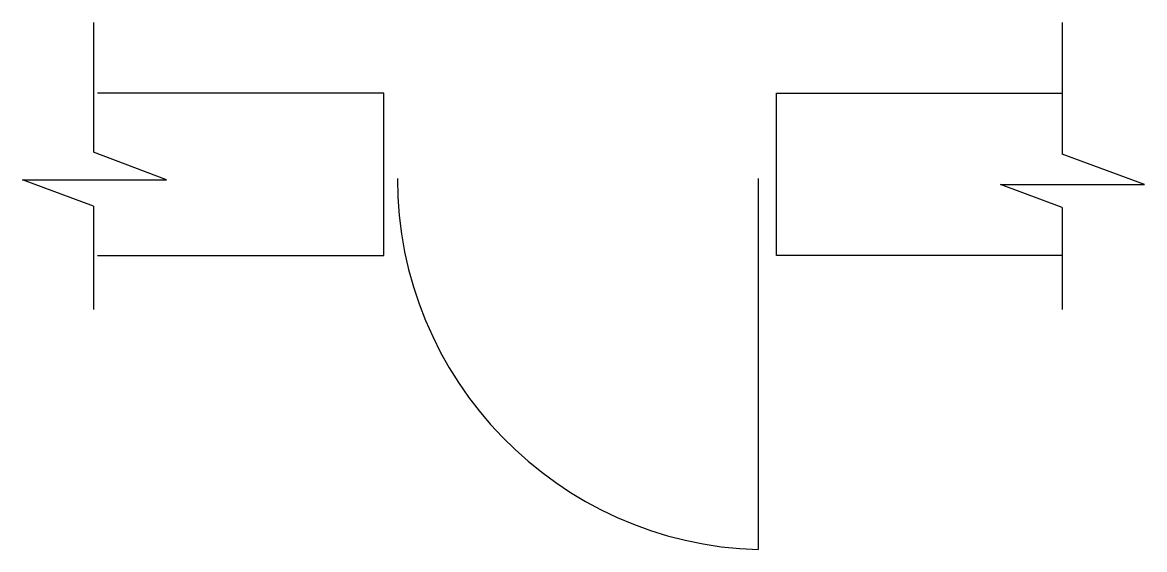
# Model space of a CAD drawing. Header units: metres. Extents: x 13371 to 13387.6, y 18598.9 to 18606.8.
import ezdxf

# ---------------------------------------------------------------- set-up
doc = ezdxf.new("R2010")
doc.units = ezdxf.units.M
doc.layers.add('PUB_DIM', color=90, linetype='Continuous')

msp = doc.modelspace()

# ---------------------------------------------------------------- linework, layer by layer
for points in [[(13372.09, 18603.3), (13376.33, 18603.3), (13376.33, 18605.7), (13372.09, 18605.7)], [(13386.37, 18603.3), (13382.14, 18603.3), (13382.14, 18605.7), (13386.37, 18605.7)]]:
    msp.add_lwpolyline(points)
at = {"layer": 'PUB_DIM'}
for p, q in [((13372.03, 18606.75), (13372.03, 18604.83)), ((13386.37, 18606.75), (13386.37, 18604.8)), ((13373.11, 18604.42), (13372.03, 18604.83)), ((13387.59, 18604.35), (13386.37, 18604.8)), ((13372.03, 18604.03), (13370.98, 18604.42)), ((13370.98, 18604.42), (13373.11, 18604.42)), ((13386.37, 18604.01), (13385.46, 18604.35)), ((13385.46, 18604.35), (13387.59, 18604.35)), ((13372.03, 18604.03), (13372.03, 18602.5)), ((13386.37, 18604.01), (13386.37, 18602.5))]:
    msp.add_line(p, q, dxfattribs=at)
msp.add_lwpolyline([(13381.87, 18604.44), (13381.87, 18598.95)], dxfattribs=at)
msp.add_arc((13382.03, 18604.44), 5.5, 180, 268.38, dxfattribs=at)

doc.saveas('drawing.dxf')
